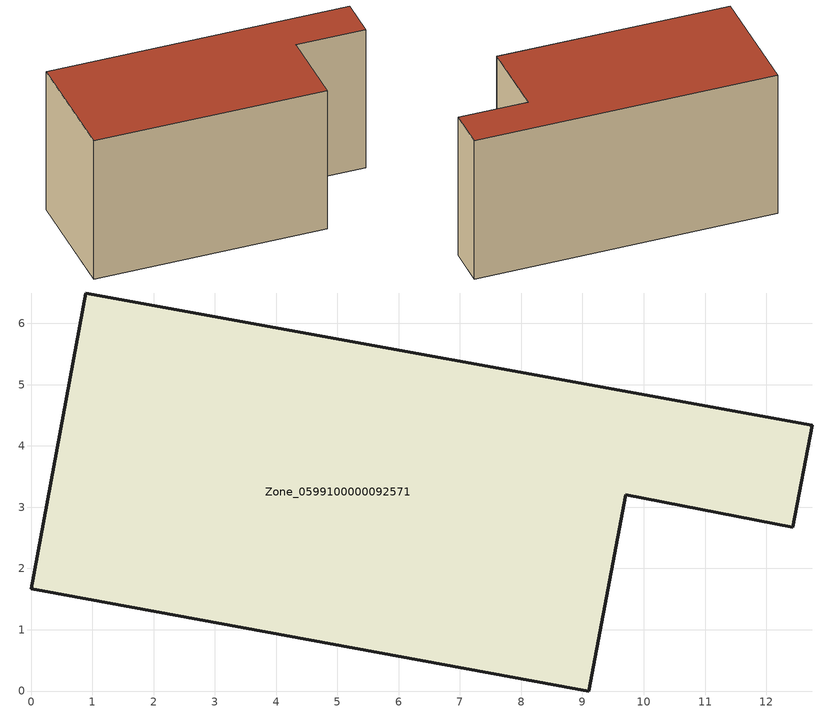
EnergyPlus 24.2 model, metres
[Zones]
Zone_0599100000092571
 floor ground (C_G): 9.71,3.2 9.11,0 0,1.67 0.89,6.5 12.75,4.33 12.43,2.67 z0
 wall outside (C_F): 0.89,6.5 0,1.67 9.11,0 9.71,3.2 12.43,2.67 12.75,4.33 0.89,6.5 z0:6.16
 roof outside (C_R): 12.43,2.67 12.75,4.33 0.89,6.5 0,1.67 9.11,0 9.71,3.2 z6.16
[BUILDING]
Pand.0599100000092571: North Axis=0; Terrain=City; Loads Convergence Tolerance Value=0.04; Temperature Convergence Tolerance Value=0.4; Solar Distribution=FullExterior; Maximum Number of Warmup Days=25; Minimum Number of Warmup Days=1
[Site:Location]
Rotterdam.The.Hague.AP_ZH_NLD Design_Conditions: Latitude=51.96; Longitude=4.45; Time Zone=1; Elevation=-4.5
[SITE:GROUNDTEMPERATURE:BUILDINGSURFACE]
18, 18, 18, 18, 18, 18, 18, 18, 18, 18, 18, 18
[MATERIAL] Thermal Absorptance=0.9; Solar Absorptance=0.7; Visible Absorptance=0.7
Name | Roughness | Thickness | Conductivity | Density | Specific Heat
G.TI.1946 | MediumSmooth | 0.15 | 1 | 540 | 1210
F.TI.1946 | Rough | 0.3 | 0.857143 | 1920 | 840
R.TI.1946 | MediumRough | 0.2 | 0.1 | 1500 | 1000
[CONSTRUCTION]
C_G: G.TI.1946
C_F: F.TI.1946
C_R: R.TI.1946
[ZONE]
Zone_0599100000092571: Type=1; Multiplier=1; Ceiling Height=Autocalculate; Volume=Autocalculate; Floor Area=autocalculate; Part of Total Floor Area=Yes
[ZONEINFILTRATION:DESIGNFLOWRATE]
Infil_Zone_0599100000092571: Zone or ZoneList or Space or SpaceList=Zone_0599100000092571; Schedule=AlwaysOn; Design Flow Rate Calculation Method=Flow/Area; Flow Rate per Floor Area=0.003; Constant Term Coefficient=1; Temperature Term Coefficient=0; Velocity Term Coefficient=0; Velocity Squared Term Coefficient=0
[HVACTEMPLATE:ZONE:IDEALLOADSAIRSYSTEM]
Zone_0599100000092571: Maximum Heating Supply Air Temperature=50; Minimum Cooling Supply Air Temperature=13; Maximum Heating Supply Air Humidity Ratio=0.0156; Minimum Cooling Supply Air Humidity Ratio=0.0077; Heating Limit=NoLimit; Cooling Limit=NoLimit; Dehumidification Control Type=ConstantSensibleHeatRatio; Cooling Sensible Heat Ratio=0.7; Dehumidification Setpoint=60; Humidification Control Type=None; Humidification Setpoint=30; Outdoor Air Method=None; Outdoor Air Flow Rate per Person=0.00944; Outdoor Air Flow Rate per Zone Floor Area=0; Outdoor Air Flow Rate per Zone=0; Demand Controlled Ventilation Type=None; Outdoor Air Economizer Type=NoEconomizer; Heat Recovery Type=None; Sensible Heat Recovery Effectiveness=0.7; Latent Heat Recovery Effectiveness=0.65
[ZONECONTROL:THERMOSTAT]
ThermostatControl_Zone_0599100000092571: Zone or ZoneList=Zone_0599100000092571; Control Type Schedule=DualSetpointControlType; Control 1=Thermostat_Zone_0599100000092571; Temperature Difference Between Cutout And Setpoint=0
[THERMOSTATSETPOINT:DUALSETPOINT]
Thermostat_Zone_0599100000092571: Heating Setpoint Temperature Schedule=HeatingSetpoint_Zone_0599100000092571; Cooling Setpoint Temperature Schedule=CoolingSetpoint_Zone_0599100000092571
[SCHEDULE:COMPACT]
HeatingSetpoint_Zone_0599100000092571: Through: 12/31, For: AllDays, Until: 24:00, 21
CoolingSetpoint_Zone_0599100000092571: Through: 12/31, For: AllDays, Until: 24:00, 24
DualSetpointControlType: Through: 12/31, For: AllDays, Until: 24:00, 4
AlwaysOn: Through: 12/31, For: AllDays, Until: 24:00, 1
